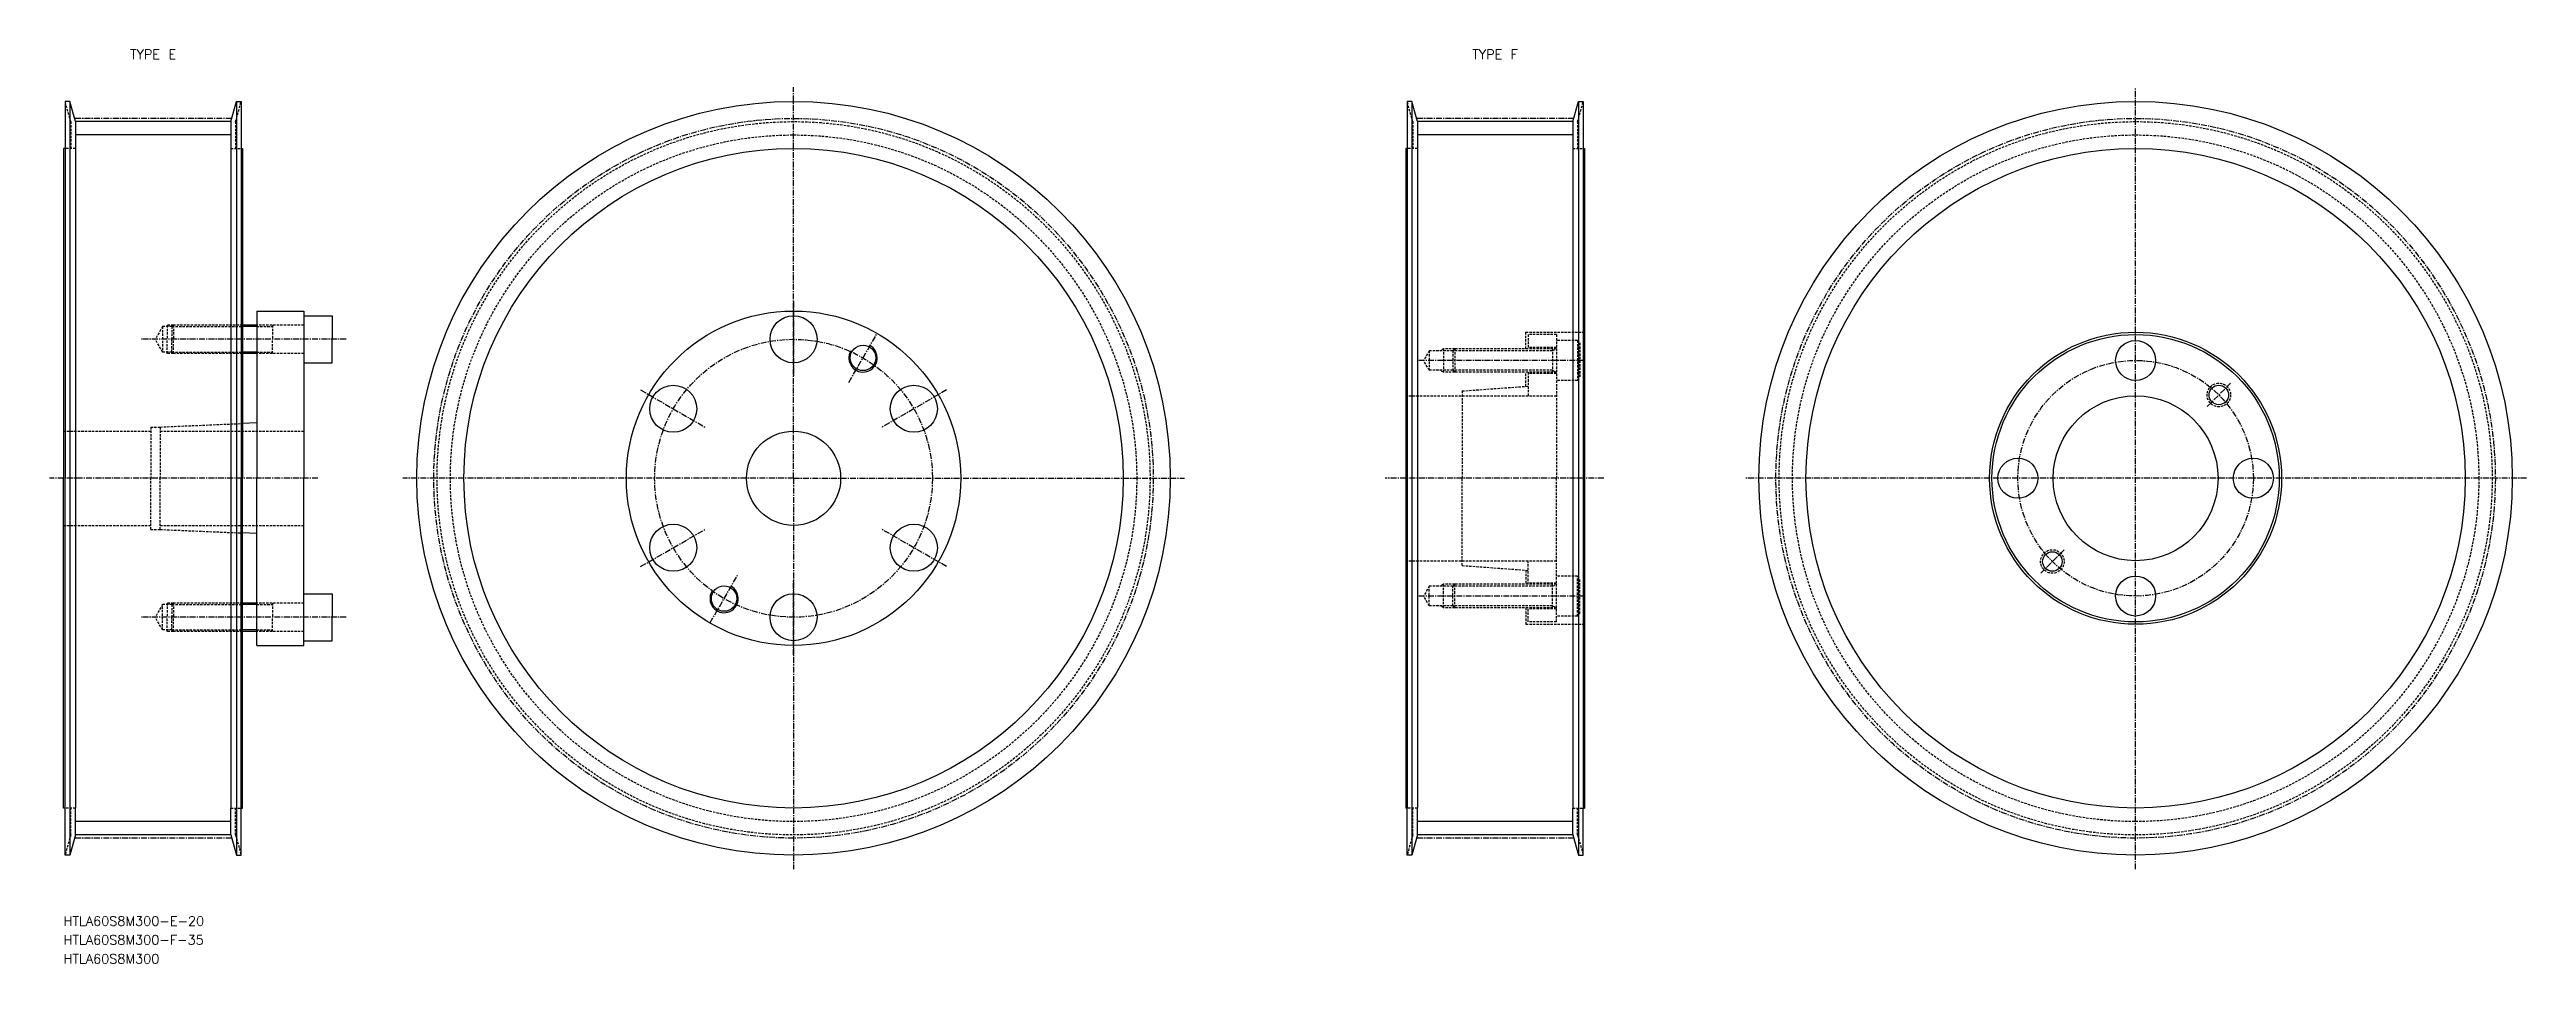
# Model space of a CAD drawing. Extents: x 10693 to 11219, y 14925 to 15119.
import ezdxf
from ezdxf.enums import TextEntityAlignment as Align

# ---------------------------------------------------------------- set-up
doc = ezdxf.new("R2010")
doc.units = 0
doc.linetypes.add('CENTER', pattern=[2, 1.25, -0.25, 0.25, -0.25])
doc.linetypes.add('DASHED', pattern=[0.75, 0.5, -0.25])
doc.layers.get('0').update_dxf_attribs({"linetype": 'CONTINUOUS'})
doc.layers.add('CENTER', color=1, linetype='CENTER')
doc.styles.add('MISUMI', font='txt.shx')

msp = doc.modelspace()

# ---------------------------------------------------------------- linework, layer by layer
at = {"color": 7, "linetype": 'CONTINUOUS'}
for p, q in [((10696.75, 15108.13), (10696.75, 15098.13)), ((10697.75, 15108.13), (10696.75, 15108.13)), ((10697.75, 15108.13), (10697.75, 14948.13)), ((10698.95, 15103.84), (10697.75, 15108.13)), ((10731.95, 15103.84), (10733.15, 15108.13)), ((10733.15, 15108.13), (10733.15, 14948.13)), ((10733.15, 15108.13), (10734.15, 15108.13)), ((10734.15, 15108.13), (10734.15, 15098.13)), ((10981.75, 15108.13), (10981.75, 15098.13)), ((10982.75, 15108.13), (10981.75, 15108.13)), ((10982.75, 15108.13), (10982.75, 14948.13)), ((10983.95, 15103.84), (10982.75, 15108.13)), ((11016.95, 15103.84), (11018.15, 15108.13)), ((11018.15, 15108.13), (11018.15, 14948.13)), ((11018.15, 15108.13), (11019.15, 15108.13)), ((11019.15, 15108.13), (11019.15, 15098.13)), ((10731.95, 15103.84), (10698.95, 15103.84)), ((10698.95, 15103.84), (10698.95, 15098.13)), ((10731.95, 15103.84), (10731.95, 15098.13)), ((11016.95, 15103.84), (10983.95, 15103.84)), ((10983.95, 15103.84), (10983.95, 15098.13)), ((11016.95, 15103.84), (11016.95, 15098.13)), ((10696.45, 15098.13), (10696.45, 15028.13)), ((10696.75, 15098.13), (10696.45, 15098.13)), ((10696.75, 15098.13), (10696.75, 15028.13)), ((10698.95, 15098.13), (10698.95, 14958.13)), ((10731.95, 15098.13), (10731.95, 14958.13)), ((10734.15, 15098.13), (10734.15, 15028.13)), ((10734.15, 15098.13), (10734.45, 15098.13)), ((10734.45, 15098.13), (10734.45, 15060.63)), ((10981.45, 15098.13), (10981.45, 14958.13)), ((10981.75, 15098.13), (10981.45, 15098.13)), ((10981.75, 15098.13), (10981.75, 14958.13)), ((10983.95, 15098.13), (10983.95, 14958.13)), ((11016.95, 15098.13), (11016.95, 14958.13)), ((11019.15, 15098.13), (11019.15, 14958.13)), ((11019.15, 15098.13), (11019.45, 15098.13)), ((11019.45, 15098.13), (11019.45, 14958.13)), ((10734.45, 15060.63), (10734.45, 15054.63)), ((10737.45, 15060.63), (10734.45, 15060.63)), ((10737.45, 15063.63), (10747.45, 15063.63)), ((10737.45, 15063.63), (10737.45, 15060.63)), ((10737.45, 15060.63), (10737.45, 15054.63)), ((10747.45, 15063.63), (10747.45, 15062.63)), ((10747.45, 15062.63), (10747.45, 15052.63)), ((10747.45, 15062.63), (10753.45, 15062.63)), ((10753.45, 15062.63), (10753.45, 15057.63)), ((10734.45, 15054.63), (10734.45, 15039.76)), ((10737.45, 15054.63), (10734.45, 15054.63)), ((10737.45, 15054.63), (10737.45, 15039.88)), ((10753.45, 15052.63), (10753.45, 15057.63)), ((10747.45, 15052.63), (10753.45, 15052.63)), ((10747.45, 15052.63), (10747.45, 15028.13)), ((10737.45, 15039.88), (10734.45, 15039.76)), ((10734.45, 15039.76), (10734.45, 15028.13)), ((10737.45, 15039.88), (10737.45, 15028.13)), ((10696.45, 14958.13), (10696.45, 15028.13)), ((10696.75, 14958.13), (10696.75, 15028.13)), ((10734.15, 14958.13), (10734.15, 15028.13)), ((10734.45, 15016.51), (10734.45, 15028.13)), ((10737.45, 15016.38), (10737.45, 15028.13)), ((10747.45, 15003.63), (10747.45, 15028.13)), ((10737.45, 15016.38), (10734.45, 15016.51)), ((10734.45, 15001.63), (10734.45, 15016.51)), ((10737.45, 15001.63), (10737.45, 15016.38)), ((10734.45, 14995.63), (10734.45, 15001.63)), ((10737.45, 15001.63), (10734.45, 15001.63)), ((10737.45, 14995.63), (10737.45, 15001.63)), ((10747.45, 15003.63), (10753.45, 15003.63)), ((10747.45, 14993.63), (10747.45, 15003.63)), ((10753.45, 15003.63), (10753.45, 14998.63)), ((10753.45, 14993.63), (10753.45, 14998.63)), ((10734.45, 14958.13), (10734.45, 14995.63)), ((10737.45, 14995.63), (10734.45, 14995.63)), ((10737.45, 14992.63), (10737.45, 14995.63)), ((10737.45, 14992.63), (10747.45, 14992.63)), ((10747.45, 14993.63), (10753.45, 14993.63)), ((10747.45, 14992.63), (10747.45, 14993.63)), ((10696.75, 14958.13), (10696.45, 14958.13)), ((10696.75, 14948.13), (10696.75, 14958.13)), ((10698.95, 14952.42), (10698.95, 14958.13)), ((10731.95, 14952.42), (10731.95, 14958.13)), ((10734.15, 14948.13), (10734.15, 14958.13)), ((10734.15, 14958.13), (10734.45, 14958.13)), ((10981.75, 14958.13), (10981.45, 14958.13)), ((10981.75, 14948.13), (10981.75, 14958.13)), ((10983.95, 14952.42), (10983.95, 14958.13)), ((11016.95, 14952.42), (11016.95, 14958.13)), ((11019.15, 14948.13), (11019.15, 14958.13)), ((11019.15, 14958.13), (11019.45, 14958.13)), ((10698.95, 14952.42), (10697.75, 14948.13)), ((10731.95, 14952.42), (10698.95, 14952.42)), ((10731.95, 14952.42), (10733.15, 14948.13)), ((10983.95, 14952.42), (10982.75, 14948.13)), ((11016.95, 14952.42), (10983.95, 14952.42)), ((11016.95, 14952.42), (11018.15, 14948.13)), ((10697.75, 14948.13), (10696.75, 14948.13)), ((10733.15, 14948.13), (10734.15, 14948.13)), ((10982.75, 14948.13), (10981.75, 14948.13)), ((11018.15, 14948.13), (11019.15, 14948.13))]:
    msp.add_line(p, q, dxfattribs=at)
at = {"color": 3, "linetype": 'DASHED'}
for p, q in [((10697.95, 15103.84), (10696.75, 15108.13)), ((10732.95, 15103.84), (10734.15, 15108.13)), ((10982.95, 15103.84), (10981.75, 15108.13)), ((11017.95, 15103.84), (11019.15, 15108.13)), ((10697.95, 15103.84), (10697.95, 15098.13)), ((10732.95, 15103.84), (10732.95, 15098.13)), ((10982.95, 15103.84), (10982.95, 15098.13)), ((11017.95, 15103.84), (11017.95, 15098.13)), ((10698.95, 15098.13), (10696.75, 15098.13)), ((10731.95, 15098.13), (10734.15, 15098.13)), ((10983.95, 15098.13), (10981.75, 15098.13)), ((11016.95, 15098.13), (11019.15, 15098.13)), ((10717.45, 15060.33), (10715.89, 15057.63)), ((10717.45, 15060.33), (10717.45, 15054.93)), ((10719.45, 15060.33), (10717.45, 15060.33)), ((10718.45, 15060.63), (10718.45, 15057.63)), ((10719.75, 15060.63), (10718.45, 15060.63)), ((10719.75, 15060.63), (10719.45, 15060.33)), ((10719.45, 15060.33), (10719.45, 15057.63)), ((10719.45, 15060.33), (10734.45, 15060.33)), ((10719.75, 15060.63), (10719.75, 15057.63)), ((10734.45, 15060.63), (10719.75, 15060.63)), ((10747.45, 15060.63), (10737.45, 15060.63)), ((10737.45, 15060.33), (10740.78, 15060.33)), ((10740.78, 15060.63), (10740.78, 15057.63)), ((10717.45, 15054.93), (10715.89, 15057.63)), ((10719.45, 15054.93), (10717.45, 15054.93)), ((10718.45, 15054.63), (10718.45, 15057.63)), ((10719.75, 15054.63), (10718.45, 15054.63)), ((10719.45, 15054.93), (10719.45, 15057.63)), ((10719.45, 15054.93), (10734.45, 15054.93)), ((10719.75, 15054.63), (10719.45, 15054.93)), ((10719.75, 15054.63), (10719.75, 15057.63)), ((10734.45, 15054.63), (10719.75, 15054.63)), ((10737.45, 15054.93), (10740.78, 15054.93)), ((10747.45, 15054.63), (10737.45, 15054.63)), ((10740.78, 15054.63), (10740.78, 15057.63)), ((10986.45, 15055.2), (10985.25, 15053.13)), ((10991.45, 15055.2), (10986.45, 15055.2)), ((10986.45, 15055.2), (10986.45, 15051.07)), ((10989.45, 15055.63), (10988.7, 15055.2)), ((10991.88, 15055.63), (10989.45, 15055.63)), ((10989.45, 15055.63), (10989.45, 15050.63)), ((10991.88, 15055.63), (10991.45, 15055.2)), ((11012.65, 15055.2), (10991.45, 15055.2)), ((10991.45, 15055.2), (10991.45, 15051.07)), ((11013.45, 15055.63), (10991.88, 15055.63)), ((10991.88, 15055.63), (10991.88, 15050.63)), ((11006.95, 15059.13), (11019.45, 15059.13)), ((11006.95, 15055.63), (11006.95, 15059.13)), ((11013.45, 15058.63), (11007.45, 15058.63)), ((11007.45, 15058.63), (11007.45, 15055.63)), ((11013.45, 15055.88), (11007.45, 15055.88)), ((11012.65, 15055.63), (11012.65, 15050.63)), ((11012.65, 15055.2), (11013.4, 15055.63)), ((11013.45, 15058.63), (11013.45, 15028.13)), ((11017.95, 15057.38), (11013.45, 15057.38)), ((11017.95, 15057.38), (11017.95, 15048.88)), ((11017.95, 15057.38), (11018.45, 15056.88)), ((11018.45, 15056.88), (11018.45, 15049.38)), ((10986.45, 15051.07), (10985.25, 15053.13)), ((10991.45, 15051.07), (10986.45, 15051.07)), ((10989.45, 15050.63), (10988.7, 15051.07)), ((10991.88, 15050.63), (10989.45, 15050.63)), ((11012.65, 15051.07), (10991.45, 15051.07)), ((10991.88, 15050.63), (10991.45, 15051.07)), ((11013.45, 15050.63), (10991.88, 15050.63)), ((11006.95, 15047.65), (11006.95, 15050.63)), ((11007.45, 15050.63), (11007.45, 15045.63)), ((11013.45, 15050.38), (11007.45, 15050.38)), ((11012.65, 15051.07), (11013.4, 15050.63)), ((11017.95, 15048.88), (11013.45, 15048.88)), ((11017.95, 15048.88), (11018.45, 15049.38)), ((10981.45, 15045.63), (11013.45, 15045.63)), ((10993.45, 15046.66), (11007.45, 15047.68)), ((10993.45, 15046.66), (10993.45, 15028.13)), ((10714.95, 15039.01), (10716.95, 15039.01)), ((10714.95, 15039.01), (10714.95, 15028.13)), ((10716.95, 15039.01), (10734.45, 15039.76)), ((10716.95, 15039.01), (10716.95, 15028.13)), ((10696.45, 15038.13), (10714.95, 15038.13)), ((10716.95, 15038.13), (10747.45, 15038.13)), ((10714.95, 15017.26), (10714.95, 15028.13)), ((10716.95, 15017.26), (10716.95, 15028.13)), ((10993.45, 15009.61), (10993.45, 15028.13)), ((11013.45, 14997.63), (11013.45, 15028.13)), ((10696.45, 15018.13), (10714.95, 15018.13)), ((10716.95, 15018.13), (10747.45, 15018.13)), ((10714.95, 15017.26), (10716.95, 15017.26)), ((10716.95, 15017.26), (10734.45, 15016.51)), ((10981.45, 15010.63), (11013.45, 15010.63)), ((10993.45, 15009.61), (11007.45, 15008.58)), ((11006.95, 15008.62), (11006.95, 15005.63)), ((11007.45, 15005.63), (11007.45, 15010.63)), ((11017.95, 15007.38), (11013.45, 15007.38)), ((11017.95, 14998.88), (11017.95, 15007.38)), ((11017.95, 15007.38), (11018.45, 15006.88)), ((11018.45, 14999.38), (11018.45, 15006.88)), ((10718.45, 15001.63), (10718.45, 14998.63)), ((10719.75, 15001.63), (10718.45, 15001.63)), ((10719.75, 15001.63), (10719.45, 15001.33)), ((10734.45, 15001.63), (10719.75, 15001.63)), ((10719.75, 15001.63), (10719.75, 14998.63)), ((10747.45, 15001.63), (10737.45, 15001.63)), ((10740.78, 15001.63), (10740.78, 14998.63)), ((10986.45, 15005.2), (10985.25, 15003.13)), ((10986.45, 15001.07), (10985.25, 15003.13)), ((10986.45, 15001.07), (10986.45, 15005.2)), ((10991.45, 15005.2), (10986.45, 15005.2)), ((10989.45, 15005.63), (10988.7, 15005.2)), ((10991.88, 15005.63), (10989.45, 15005.63)), ((10989.45, 15000.63), (10989.45, 15005.63)), ((10991.88, 15005.63), (10991.45, 15005.2)), ((11012.65, 15005.2), (10991.45, 15005.2)), ((10991.45, 15001.07), (10991.45, 15005.2)), ((11013.45, 15005.63), (10991.88, 15005.63)), ((10991.88, 15000.63), (10991.88, 15005.63)), ((11013.45, 15005.88), (11007.45, 15005.88)), ((11012.65, 15000.63), (11012.65, 15005.63)), ((11012.65, 15005.2), (11013.4, 15005.63)), ((10717.45, 15001.33), (10715.89, 14998.63)), ((10717.45, 14995.93), (10715.89, 14998.63)), ((10717.45, 14995.93), (10717.45, 15001.33)), ((10719.45, 15001.33), (10717.45, 15001.33)), ((10718.45, 14995.63), (10718.45, 14998.63)), ((10719.45, 15001.33), (10734.45, 15001.33)), ((10719.45, 15001.33), (10719.45, 14998.63)), ((10719.45, 14995.93), (10719.45, 14998.63)), ((10719.75, 14995.63), (10719.75, 14998.63)), ((10737.45, 15001.33), (10740.78, 15001.33)), ((10740.78, 14995.63), (10740.78, 14998.63)), ((10991.45, 15001.07), (10986.45, 15001.07)), ((10989.45, 15000.63), (10988.7, 15001.07)), ((10991.88, 15000.63), (10989.45, 15000.63)), ((11012.65, 15001.07), (10991.45, 15001.07)), ((10991.88, 15000.63), (10991.45, 15001.07)), ((11013.45, 15000.63), (10991.88, 15000.63)), ((11006.95, 15000.63), (11006.95, 14997.13)), ((11006.95, 14997.13), (11019.45, 14997.13)), ((11007.45, 14997.63), (11007.45, 15000.63)), ((11013.45, 15000.38), (11007.45, 15000.38)), ((11013.45, 14997.63), (11007.45, 14997.63)), ((11012.65, 15001.07), (11013.4, 15000.63)), ((11017.95, 14998.88), (11013.45, 14998.88)), ((11017.95, 14998.88), (11018.45, 14999.38)), ((10719.45, 14995.93), (10717.45, 14995.93)), ((10719.75, 14995.63), (10718.45, 14995.63)), ((10719.45, 14995.93), (10734.45, 14995.93)), ((10719.75, 14995.63), (10719.45, 14995.93)), ((10734.45, 14995.63), (10719.75, 14995.63)), ((10737.45, 14995.93), (10740.78, 14995.93)), ((10747.45, 14995.63), (10737.45, 14995.63)), ((10698.95, 14958.13), (10696.75, 14958.13)), ((10697.95, 14952.42), (10697.95, 14958.13)), ((10731.95, 14958.13), (10734.15, 14958.13)), ((10732.95, 14952.42), (10732.95, 14958.13)), ((10983.95, 14958.13), (10981.75, 14958.13)), ((10982.95, 14952.42), (10982.95, 14958.13)), ((11016.95, 14958.13), (11019.15, 14958.13)), ((11017.95, 14952.42), (11017.95, 14958.13)), ((10697.95, 14952.42), (10696.75, 14948.13)), ((10732.95, 14952.42), (10734.15, 14948.13)), ((10982.95, 14952.42), (10981.75, 14948.13)), ((11017.95, 14952.42), (11019.15, 14948.13))]:
    msp.add_line(p, q, dxfattribs=at)
at = {"color": 3, "linetype": 'CONTINUOUS'}
for p, q in [((10731.95, 15101.01), (10698.95, 15101.01)), ((11016.95, 15101.01), (10983.95, 15101.01)), ((10731.95, 14955.25), (10698.95, 14955.25)), ((11016.95, 14955.25), (10983.95, 14955.25))]:
    msp.add_line(p, q, dxfattribs=at)
at = {"color": 3}
for p, q in [((10737.45, 15060.33), (10734.45, 15060.33)), ((10737.45, 15054.93), (10734.45, 15054.93)), ((10737.45, 15001.33), (10734.45, 15001.33)), ((10737.45, 14995.93), (10734.45, 14995.93))]:
    msp.add_line(p, q, dxfattribs=at)
at = {"color": 7, "linetype": 'CONTINUOUS'}
for centre, radius in [((10851.45, 15028.13), 80), ((11136.45, 15028.13), 80), ((10851.45, 15028.13), 70), ((11136.45, 15028.13), 70), ((10851.45, 15028.13), 35.5), ((10851.45, 15028.13), 35.5), ((10851.45, 15057.63), 5), ((10866.2, 15053.68), 2.7), ((11136.45, 15028.13), 31), ((11136.45, 15028.13), 30.5), ((11136.45, 15053.13), 4.25), ((10825.9, 15042.88), 5), ((10877, 15042.88), 5), ((11136.45, 15028.13), 17.5), ((11154.13, 15045.81), 2.07), ((10851.45, 15028.13), 10), ((11111.45, 15028.13), 4.25), ((11161.45, 15028.13), 4.25), ((10825.9, 15013.38), 5), ((10877, 15013.38), 5), ((11118.77, 15010.46), 2.07), ((11136.45, 15003.13), 4.25), ((10836.7, 15002.59), 2.7), ((10851.45, 14998.63), 5)]:
    msp.add_circle(centre, radius, dxfattribs=at)
at = {"color": 3, "linetype": 'DASHED'}
for centre, radius in [((10851.45, 15028.13), 75.71), ((11136.45, 15028.13), 75.71), ((10851.45, 15028.13), 72.88), ((11136.45, 15028.13), 72.88), ((11154.13, 15045.81), 2.5), ((11118.77, 15010.46), 2.5)]:
    msp.add_circle(centre, radius, dxfattribs=at)
at = {"color": 3, "linetype": 'CONTINUOUS'}
for centre in [(10866.2, 15053.68), (10836.7, 15002.59)]:
    msp.add_arc(centre, 3, 150, 62, dxfattribs=at)
at = {"layer": 'CENTER', "color": 1, "linetype": 'CENTER'}
for p, q in [((10851.45, 15028.13), (10851.45, 15111.13)), ((11136.45, 14945.13), (11136.45, 15111.13)), ((10732.14, 15104.53), (10698.76, 15104.53)), ((11017.14, 15104.53), (10983.76, 15104.53)), ((10851.45, 15065.63), (10851.45, 15049.63)), ((10756.45, 15057.63), (10712.89, 15057.63)), ((10863.2, 15048.49), (10869.2, 15058.88)), ((11019.45, 15053.13), (10984.11, 15053.13)), ((10818.97, 15046.88), (10832.83, 15038.88)), ((10883.93, 15046.88), (10870.07, 15038.88)), ((11151.65, 15043.34), (11156.6, 15048.29)), ((10750.45, 15028.13), (10693.45, 15028.13)), ((10851.45, 15028.13), (10768.45, 15028.13)), ((10851.45, 15028.13), (10851.45, 14945.13)), ((10851.45, 15028.13), (10934.45, 15028.13)), ((11023.49, 15028.13), (10977.05, 15028.13)), ((11219.45, 15028.13), (11053.45, 15028.13)), ((10818.97, 15009.38), (10832.83, 15017.38)), ((10883.93, 15009.38), (10870.07, 15017.38)), ((11121.25, 15012.93), (11116.3, 15007.98)), ((10833.7, 14997.39), (10839.7, 15007.78)), ((10851.45, 14990.63), (10851.45, 15006.63)), ((11019.45, 15003.13), (10984.11, 15003.13)), ((10756.45, 14998.63), (10712.89, 14998.63)), ((10732.14, 14951.74), (10698.76, 14951.74)), ((11017.14, 14951.74), (10983.76, 14951.74))]:
    msp.add_line(p, q, dxfattribs=at)
for centre, radius in [((10851.45, 15028.13), 76.39), ((11136.45, 15028.13), 76.39), ((10851.45, 15028.13), 29.5), ((11136.45, 15028.13), 25)]:
    msp.add_circle(centre, radius, dxfattribs=at)

# ---------------------------------------------------------------- texts
at = {"color": 7, "linetype": 'CONTINUOUS', "style": 'MISUMI'}
for s, p in [('TYPE E', (10715.45, 15118.13)), ('TYPE F', (11000.45, 15118.13))]:
    msp.add_text(s, height=2, dxfattribs=at).set_placement(p, align=Align.MIDDLE_CENTER)
for s, p in [('HTLA60S8M300-E-20', (10696.45, 14933.13)), ('HTLA60S8M300-F-35', (10696.45, 14929.13)), ('HTLA60S8M300', (10696.45, 14925.13))]:
    msp.add_text(s, height=2, dxfattribs=at).set_placement(p)

doc.saveas('drawing.dxf')
